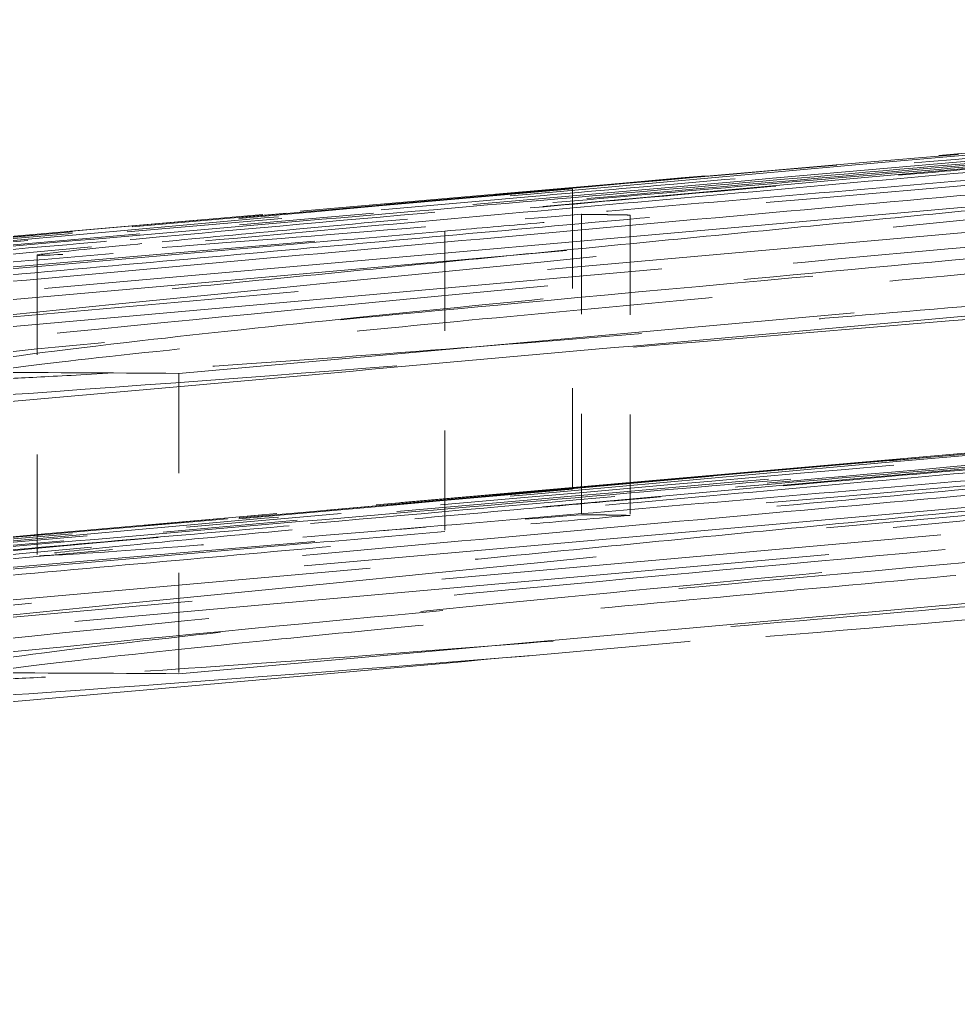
# Model space of a CAD drawing. Header units: millimetres. Extents: x 36 to 2484, y 36 to 1746.
# Drawn here: x 1387.657 to 1388.598, y 1007.23 to 1008.207 of the extents above; entities that cross this region are included whole.
import ezdxf

# ---------------------------------------------------------------- set-up
doc = ezdxf.new("R2010")
doc.units = ezdxf.units.MM
doc.header["$LTSCALE"] = 6
doc.linetypes.add('HIDDEN', pattern=[9.524999999999999, 6.35, -3.175])
doc.layers.add('가는파선_A3', color=7, linetype='HIDDEN', lineweight=13, true_color=0x008000)

msp = doc.modelspace()

# ---------------------------------------------------------------- linework, layer by layer
at = {"layer": '가는파선_A3', "ltscale": 0.03138243034482002}
for p, q in [((1390.659679306246, 1008.200502114116), (1386.155963680166, 1007.80220810814)), ((1386.155963680166, 1007.501062156877), (1390.659679306246, 1007.899356162853))]:
    msp.add_line(p, q, dxfattribs=at)
at = {"layer": '가는파선_A3', "ltscale": 0.02410325780510902}
for p, q in [((1387.290582043257, 1007.894406520935), (1390.752976137295, 1008.200615397325)), ((1390.752976137295, 1007.899469446062), (1387.290582043257, 1007.593260569672))]:
    msp.add_line(p, q, dxfattribs=at)
at = {"layer": '가는파선_A3', "ltscale": 0.02410322800278664}
for p, q in [((1391.237949381756, 1008.158209311335), (1387.816804873304, 1007.852051869843)), ((1387.816804873304, 1007.55090591858), (1391.237949381756, 1007.857063360072))]:
    msp.add_line(p, q, dxfattribs=at)
at = {"layer": '가는파선_A3', "ltscale": 0.01991771720349789}
for p, q in [((1389.434875961659, 1008.05725053111), (1386.578870302823, 1007.804022195888)), ((1386.578870302823, 1007.502876244625), (1389.434875961659, 1007.756104579846))]:
    msp.add_line(p, q, dxfattribs=at)
at = {"layer": '가는파선_A3', "ltscale": 0.01318449433892965}
for p, q in [((1387.436020508133, 1007.889753057741), (1389.331369718088, 1008.057821129404)), ((1389.331369718088, 1007.756675178141), (1387.436020508133, 1007.588607106478))]:
    msp.add_line(p, q, dxfattribs=at)
at = {"layer": '가는파선_A3', "ltscale": 0.001974565209820867}
for p, q in [((1388.211522719922, 1008.037176486897), (1388.211522719922, 1007.736030535634)), ((1388.220422164736, 1008.011523458077), (1388.220422164736, 1007.710377506814)), ((1388.269409582625, 1008.010795836572), (1388.269409582625, 1007.70964988531)), ((1388.0835862541, 1007.994726710017), (1388.083586254101, 1007.693580758754)), ((1387.674670049044, 1007.970593095015), (1387.674670049044, 1007.66944714374)), ((1387.816804873304, 1007.852051869843), (1387.816804873304, 1007.55090591858))]:
    msp.add_line(p, q, dxfattribs=at)
at = {"layer": '가는파선_A3', "ltscale": 0.004085523076355457}
for p, q in [((1387.515371546154, 1007.976817109528), (1388.120327454232, 1008.029766023657)), ((1388.174821869522, 1008.029766023766), (1387.569865961444, 1007.976817109635)), ((1388.120327454232, 1007.728620072394), (1387.515371546154, 1007.675671158265)), ((1387.569865961444, 1007.675671158372), (1388.174821869522, 1007.728620072503))]:
    msp.add_line(p, q, dxfattribs=at)
at = {"layer": '가는파선_A3', "ltscale": 0.003539580153301358}
for p, q in [((1388.072856039044, 1008.026378302965), (1387.546807423325, 1007.980344680247)), ((1387.643535010465, 1007.98035149379), (1388.169583626184, 1008.026385172879)), ((1387.546807423325, 1007.679198728984), (1388.072856039044, 1007.725232351702)), ((1388.169583626184, 1007.725239221616), (1387.643535010465, 1007.679205542527))]:
    msp.add_line(p, q, dxfattribs=at)
at = {"layer": '가는파선_A3', "ltscale": 0.05261852592229843}
msp.add_line((1390.037032233627, 1007.89725199842), (1382.413479113787, 1007.230277524652), dxfattribs=at)
at = {"layer": '가는파선_A3', "ltscale": 0.02384808287024498}
for centre, major_axis, ratio, start_param, end_param in [((2162.224272946682, -8826.890682248686), (-2.106790475409071e-07, 9869.587669682673), 0.9363924621183889, 0.08375442078230488, 0.08410664700950399), ((2202.535366446835, -8826.890474267417), (9.695642368967581e-06, 9869.58746090253), 0.9849438997574704, 0.0837544216890156, 0.08410664792314933), ((2162.224273676193, -8827.191840841915), (1.696402271988973e-06, 9869.58768236651), 0.9363924621163604, 0.08375442095999833, 0.0841066471871976), ((2202.535366003962, -8827.1916088407), (-7.130870827154468e-06, 9869.587449483884), 0.9849438997617599, 0.08375442000911004, 0.08410664624418906)]:
    msp.add_ellipse(centre, major_axis=major_axis, ratio=ratio, start_param=start_param, end_param=end_param, dxfattribs=at)
at = {"layer": '가는파선_A3', "ltscale": 0.01224697660654783}
for centre, major_axis, ratio, start_param, end_param in [((1517.843934090356, -1200.365116807757), (6.196733259855591e-07, 2214.012279690065), 0.8230778501932525, 0.07098377768926323, 0.07179330323900146), ((1517.843934119776, -1200.666260845752), (1.869423016387373e-07, 2214.012277772114), 0.8230778501977812, 0.07098377752937497, 0.07179330307993596)]:
    msp.add_ellipse(centre, major_axis=major_axis, ratio=ratio, start_param=start_param, end_param=end_param, dxfattribs=at)
at = {"layer": '가는파선_A3', "ltscale": 0.01224697940051556}
for centre, major_axis, ratio, start_param, end_param in [((1513.58380016574, -1200.6905117932), (-2.033154977709727e-07, 2214.338911081433), 0.7957027259891098, 0.07098642210590635, 0.07179582839414254), ((1513.583799982356, -1200.991657096392), (1.888990830423154e-07, 2214.33891043146), 0.7957027259844347, 0.07098642224548435, 0.07179582853372057)]:
    msp.add_ellipse(centre, major_axis=major_axis, ratio=ratio, start_param=start_param, end_param=end_param, dxfattribs=at)
at = {"layer": '가는파선_A3', "ltscale": 0.01570641994476318}
for centre, major_axis, ratio, start_param, end_param in [((1521.704087163755, -1455.302496996884), (4.732600977774837e-07, 2469.871849881175), 0.7396719242051956, 0.07263257517673072, 0.07356156092615207), ((1521.70408759677, -1455.603646997877), (5.663682856038577e-09, 2469.871853941923), 0.739671924211463, 0.07263257503841825, 0.07356156078640552)]:
    msp.add_ellipse(centre, major_axis=major_axis, ratio=ratio, start_param=start_param, end_param=end_param, dxfattribs=at)
at = {"layer": '가는파선_A3', "ltscale": 0.0088004469871521}
for centre, major_axis, ratio, start_param, end_param in [((1521.452857962355, -1238.094468409289), (7.160230808267442e-07, 2251.860183227655), 0.830056651719153, 0.0713441405348029, 0.07191788744773776), ((1521.452858877182, -1238.395616306554), (-1.85258584473047e-06, 2251.860185178491), 0.8300566517446032, 0.07134413958718078, 0.07191788649972874)]:
    msp.add_ellipse(centre, major_axis=major_axis, ratio=ratio, start_param=start_param, end_param=end_param, dxfattribs=at)
at = {"layer": '가는파선_A3', "ltscale": 0.008813506923615932}
for centre, major_axis, ratio, start_param, end_param in [((1515.989467897956, -1224.888401283627), (1.089810481857967e-06, 2238.603700488963), 0.8019097144114647, 0.07123946002227477, 0.07181745140145868), ((1515.989468341375, -1225.189543553282), (-7.587737105296811e-07, 2238.60369679732), 0.801909714432587, 0.07123945935569868, 0.07181745073584272)]:
    msp.add_ellipse(centre, major_axis=major_axis, ratio=ratio, start_param=start_param, end_param=end_param, dxfattribs=at)
at = {"layer": '가는파선_A3', "ltscale": 0.002151572145521641}
for centre, major_axis, ratio, start_param, end_param in [((1328.048433878297, 1003.356769656688), (60.25063862664577, 4.661544958684975), 0.0002279734832203774, 6.177745811303783, 6.232066391035527), ((1343.857578144336, 1004.278497143532), (-44.44142993903588, -3.438665648637258), 0.0002650709200402286, 3.018814867336847, 3.082094001741974)]:
    msp.add_ellipse(centre, major_axis=major_axis, ratio=ratio, start_param=start_param, end_param=end_param, dxfattribs=at)
at = {"layer": '가는파선_A3', "ltscale": 0.006743584293872118}
for centre, major_axis, ratio, start_param, end_param in [((1387.566486658699, 258.1462512843362), (-1.758631867736227e-07, 749.7067385600941), 0.2110749227986998, 6.281603458685754, 6.282928538837179), ((1387.566486564267, 257.8451050295087), (-7.737494773151986e-08, 749.7067388636589), 0.2110749227988151, 6.281603458712549, 6.28292853886347)]:
    msp.add_ellipse(centre, major_axis=major_axis, ratio=ratio, start_param=start_param, end_param=end_param, dxfattribs=at)
at = {"layer": '가는파선_A3', "ltscale": 0.03220334649085999}
for points, weights in [([(1385.634064960694, 1007.804883422918), (1388.032201960488, 1008.012875823085), (1390.264110414998, 1008.205910852279)], [1.00046388791558, 1.03172203803411, 1.06253210013928]), ([(1390.544320183528, 1008.205910851834), (1388.405778722, 1008.01287582251), (1386.107962521556, 1007.804883422217)], [1.06203943308436, 1.03124365666264, 1]), ([(1390.264110414998, 1007.904764901016), (1388.032201959452, 1007.711729871732), (1385.634064960694, 1007.503737471655)], [1.06253210013929, 1.03172203804617, 1.00046388794004]), ([(1386.107962521556, 1007.503737470954), (1388.405778722, 1007.711729871247), (1390.544320183528, 1007.904764900571)], [1, 1.03124365666263, 1.06203943308435])]:
    msp.add_rational_spline(points, weights, degree=2, dxfattribs=at)
at = {"layer": '가는파선_A3', "ltscale": 0.02605167031288147}
for points, weights in [([(1390.315112843072, 1008.206886464139), (1388.589626260723, 1008.052145299417), (1386.761780173483, 1007.887524827752)], [1.04671276462131, 1.02354596521577, 1]), ([(1386.761780173483, 1007.586378876489), (1388.589626260723, 1007.750999348154), (1390.315112843072, 1007.905740512876)], [1, 1.02354596521577, 1.04671276462131])]:
    msp.add_rational_spline(points, weights, degree=2, dxfattribs=at)
at = {"layer": '가는파선_A3', "ltscale": 0.02605743333697319}
for points, weights in [([(1386.761780173483, 1007.887524827752), (1388.681295457484, 1008.052147491949), (1390.493317755453, 1008.206886463855)], [1.00074132970215, 1.0242903942817, 1.04745894760455]), ([(1390.493317755453, 1007.905740512593), (1388.681295457484, 1007.751001540686), (1386.761780173483, 1007.586378876489)], [1.04745894760455, 1.0242903942817, 1.00074132970215])]:
    msp.add_rational_spline(points, weights, degree=2, dxfattribs=at)
at = {"layer": '가는파선_A3', "ltscale": 0.03101843222975731}
for points, weights in [([(1387.462074742923, 1007.80705136119), (1389.738845414572, 1008.010756922955), (1391.860689110946, 1008.200590063293)], [1.02382750405764, 1.060168597625736, 1.096436620196707]), ([(1391.860689110946, 1007.89944411203), (1389.738845414578, 1007.709610971692), (1387.462074742936, 1007.505905409928)], [1.595159964989711, 1.542395129750977, 1.489523986562409])]:
    msp.add_rational_spline(points, weights, degree=2, dxfattribs=at)
at = {"layer": '가는파선_A3', "ltscale": 0.0102527067065239}
msp.add_open_spline([(1389.938543854621, 1008.174729723104), (1389.852360399954, 1008.167703139182), (1389.758500208082, 1008.159919354279), (1389.552568445577, 1008.142618972508), (1389.442626163171, 1008.133275248855), (1389.214761217149, 1008.113749431261), (1389.097791263205, 1008.103649447479), (1388.830527677801, 1008.080444143144), (1388.679632139653, 1008.067252486676), (1388.531280614949, 1008.054224720282)], degree=3, knots=[-0.150180037668776, -0.150180037668776, -0.150180037668776, -0.150180037668776, -0.115757378219855, -0.115757378219855, -0.0803022250167158, -0.0803022250167158, -0.0448540756692579, -0.0448540756692579, 0, 0, 0, 0], dxfattribs=at)
at = {"layer": '가는파선_A3', "ltscale": 0.0123176071792841}
msp.add_open_spline([(1389.747515066579, 1008.172353444817), (1389.655057855716, 1008.164395015698), (1389.551688604372, 1008.155444246923), (1389.438978371698, 1008.145653887326), (1389.318445117539, 1008.135183995875), (1389.189802855301, 1008.123977597372), (1389.057022903368, 1008.112395361276), (1388.743179204204, 1008.085019151478), (1388.399590322798, 1008.054970199303), (1388.072856039044, 1008.026378302965)], degree=3, knots=[-0.179040380040088, -0.179040380040088, -0.179040380040088, -0.179040380040088, -0.140094021597082, -0.140094021597082, -0.140094021597082, -0.0984444640600564, -0.0984444640600564, -0.0984444640600564, 0, 0, 0, 0], dxfattribs=at)
at = {"layer": '가는파선_A3', "ltscale": 0.01230735052376986}
msp.add_open_spline([(1388.169583626184, 1008.026385172879), (1388.353479668111, 1008.042477585954), (1388.540292849045, 1008.058878765806), (1388.722256299874, 1008.074933944767), (1388.757475716772, 1008.078041459154), (1388.792513557061, 1008.081136011504), (1388.827313906954, 1008.084212854141), (1388.997481751254, 1008.09925809594), (1389.16547293649, 1008.114190697237), (1389.322586496754, 1008.128266750587), (1389.334648745687, 1008.129347426623), (1389.346646909189, 1008.130423053943), (1389.358577075912, 1008.13149329591), (1389.528778779675, 1008.146761901157), (1389.681298192667, 1008.160591083909), (1389.809135674638, 1008.172353444942)], degree=3, knots=[-0.180173085261555, -0.180173085261555, -0.180173085261555, -0.180173085261555, -0.124722956962919, -0.124722956962919, -0.124722956962919, -0.113990465483595, -0.113990465483595, -0.113990465483595, -0.0615103914448058, -0.0615103914448058, -0.0615103914448058, -0.0574812820794127, -0.0574812820794127, -0.0574812820794127, 0, 0, 0, 0], dxfattribs=at)
at = {"layer": '가는파선_A3', "ltscale": 0.009385176002979279}
msp.add_open_spline([(1388.120327454232, 1008.029766023657), (1388.309612375745, 1008.046333218656), (1388.508235020036, 1008.063700922888), (1388.696208308005, 1008.080102359747), (1388.843821334535, 1008.092982199007), (1388.99735508797, 1008.106356071062), (1389.135800390455, 1008.118360311338), (1389.148867079635, 1008.119493290744), (1389.161799696681, 1008.120614069625), (1389.174580954433, 1008.121721081124), (1389.264927757322, 1008.129546206913), (1389.349463571766, 1008.136837402464), (1389.420569430566, 1008.142910476926)], degree=3, knots=[-0.136350369819892, -0.136350369819892, -0.136350369819892, -0.136350369819892, -0.079139911779752, -0.079139911779752, -0.079139911779752, -0.0342132684694292, -0.0342132684694292, -0.0342132684694292, -0.0299730199848158, -0.0299730199848158, -0.0299730199848158, 0, 0, 0, 0], dxfattribs=at)
at = {"layer": '가는파선_A3', "ltscale": 0.009456433355808258}
msp.add_open_spline([(1389.451274937643, 1008.14293052358), (1389.389359704551, 1008.137278398703), (1389.317166810544, 1008.130757526337), (1389.149419646809, 1008.115713275796), (1389.052890968213, 1008.107114302584), (1388.87948029157, 1008.091733469744), (1388.801624820412, 1008.084848431838), (1388.587848212263, 1008.065990467435), (1388.448989723176, 1008.053789999875), (1388.26658652948, 1008.037800645092), (1388.220376126099, 1008.033753167832), (1388.174821869522, 1008.029766023766)], degree=3, knots=[-0.136588685099345, -0.136588685099345, -0.136588685099345, -0.136588685099345, -0.108690028876329, -0.108690028876329, -0.0774395696732248, -0.0774395696732248, -0.0537642413325246, -0.0537642413325246, -0.0137254375786326, -0.0137254375786326, 0, 0, 0, 0], dxfattribs=at)
at = {"layer": '가는파선_A3', "ltscale": 0.02357783913612366}
for points, weights in [([(1389.086680364212, 1008.100611809609), (1387.432581441012, 1007.957635716571), (1385.689924762871, 1007.806697282832)], [1.04503011760303, 1.02281504348964, 1.00036516808525]), ([(1389.311030330564, 1007.799465857996), (1387.724048727123, 1007.656489764908), (1386.052102719379, 1007.505551331033)], [1.04464864541542, 1.02244168049636, 1])]:
    msp.add_rational_spline(points, weights, degree=2, dxfattribs=at)
at = {"layer": '가는파선_A3', "ltscale": 0.02357784099876881}
for points, weights in [([(1386.052102719379, 1007.806697282296), (1387.724048727123, 1007.957635716171), (1389.311030330564, 1008.10061180926)], [1, 1.02244168049636, 1.04464864541543]), ([(1385.689924762871, 1007.505551331569), (1387.43258144152, 1007.656489765352), (1389.086680364212, 1007.799465858346)], [1.00036516807306, 1.02281504348361, 1.04503011760302])]:
    msp.add_rational_spline(points, weights, degree=2, dxfattribs=at)
at = {"layer": '가는파선_A3', "ltscale": 0.006485200487077236}
msp.add_open_spline([(1387.799995847404, 1007.984054398489), (1387.837798358196, 1007.987691363222), (1387.883848887674, 1007.991989087354), (1387.934402581536, 1007.99663432572), (1387.993018474706, 1008.002020377163), (1388.058084633681, 1008.007909938182), (1388.124017924075, 1008.013831866579), (1388.175622039051, 1008.01846679185), (1388.229894152159, 1008.023313355202), (1388.285510802662, 1008.028259706845), (1388.379469755108, 1008.036616089593), (1388.477262401531, 1008.045257016057), (1388.572343661811, 1008.053627893861), (1388.604925968001, 1008.056496413934), (1388.637189674157, 1008.059333193922), (1388.66887435914, 1008.062116138357)], degree=3, knots=[-0.0934608579997986, -0.0934608579997986, -0.0934608579997986, -0.0934608579997986, -0.075226202091279, -0.075226202091279, -0.075226202091279, -0.0540835206955875, -0.0540835206955875, -0.0540835206955875, -0.037535744069755, -0.037535744069755, -0.037535744069755, -0.00957987576365238, -0.00957987576365238, -0.00957987576365238, 0, 0, 0, 0], dxfattribs=at)
at = {"layer": '가는파선_A3', "ltscale": 0.02347143180668354}
for points, weights in [([(1386.475364059252, 1007.804567820789), (1387.76753817951, 1007.93322294202), (1389.00400442983, 1008.054005276669)], [1.012717605597937, 1.027579031148925, 1.041933544445654]), ([(1389.004004429829, 1007.752859325406), (1387.767538179509, 1007.632076990756), (1386.475364059251, 1007.503421869526)], [1.365014207428904, 1.34620867544924, 1.326739048880558])]:
    msp.add_rational_spline(points, weights, degree=2, dxfattribs=at)
at = {"layer": '가는파선_A3', "ltscale": 0.008043581619858742}
for points, knots in [([(1388.531280614949, 1008.054224720282), (1388.400545750867, 1008.042743993864), (1388.269237815841, 1008.031155311253), (1388.1428809387, 1008.01991438322), (1388.030993483359, 1008.00996068017), (1387.922362156013, 1008.000224138789), (1387.82106549037, 1007.991035786268), (1387.693513295758, 1007.979465864182), (1387.582544232176, 1007.969214883111), (1387.490952327589, 1007.960487995248)], [-0.118644471068748, -0.118644471068748, -0.118644471068748, -0.118644471068748, -0.079102756246226, -0.079102756246226, -0.079102756246226, -0.0440890557541774, -0.0440890557541774, -0.0440890557541774, 0, 0, 0, 0]), ([(1387.490952327589, 1007.659342043985), (1387.582039932337, 1007.668020882098), (1387.69230584497, 1007.678208388007), (1387.819022383578, 1007.689704494211), (1387.921116767588, 1007.698966804358), (1388.030706870101, 1007.708789549011), (1388.143607645649, 1007.718833080047), (1388.269739526855, 1007.730053635952), (1388.400794301619, 1007.74161986955), (1388.531280614949, 1007.753078769019)], [0, 0, 0, 0, 0.0438463039101609, 0.0438463039101609, 0.0438463039101609, 0.0791728795731165, 0.0791728795731165, 0.0791728795731165, 0.118639459171932, 0.118639459171932, 0.118639459171932, 0.118639459171932])]:
    msp.add_open_spline(points, degree=3, knots=knots, dxfattribs=at)
at = {"layer": '가는파선_A3', "ltscale": 0.01297273859381676}
msp.add_open_spline([(1388.925099133229, 1008.00720113073), (1388.724255265825, 1007.989232112811), (1388.52373715484, 1007.971059420459), (1388.321671793589, 1007.952362436029), (1388.310297610627, 1007.951308626896), (1388.123253315344, 1007.933956058863), (1387.954688736374, 1007.917980994186), (1387.623191080099, 1007.885433210197), (1387.47218591225, 1007.869818949756), (1387.355144195464, 1007.856559710008)], degree=3, knots=[-0.190268064629034, -0.190268064629034, -0.190268064629034, -0.190268064629034, -0.128361918647725, -0.128361918647725, -0.124657249440529, -0.124657249440529, -0.0672393908551194, -0.0672393908551194, 0, 0, 0, 0], dxfattribs=at)
at = {"layer": '가는파선_A3', "ltscale": 0.01060087326914072}
msp.add_open_spline([(1387.780465552728, 1007.884900872079), (1387.840753832072, 1007.891798478034), (1387.912518318443, 1007.899504852547), (1387.995040987697, 1007.907976180599), (1388.081445637958, 1007.916846011691), (1388.177571231318, 1007.926341760733), (1388.280598334571, 1007.936257271497), (1388.379058063829, 1007.945733210103), (1388.483709798366, 1007.955581581693), (1388.591867450818, 1007.965599246441), (1388.733963139982, 1007.978760284461), (1388.882102447405, 1007.9922129726), (1389.030142846512, 1008.005487051872), (1389.041649600035, 1008.006518807794), (1389.05315578411, 1008.007549484617), (1389.064658535724, 1008.008578862161)], degree=3, knots=[-0.154837255186615, -0.154837255186615, -0.154837255186615, -0.154837255186615, -0.120154978370498, -0.120154978370498, -0.120154978370498, -0.0838411990703369, -0.0838411990703369, -0.0838411990703369, -0.0491372739345279, -0.0491372739345279, -0.0491372739345279, -0.0035438457574679, -0.0035438457574679, -0.0035438457574679, 0, 0, 0, 0], dxfattribs=at)
at = {"layer": '가는파선_A3', "ltscale": 0.001189762610010803}
for points, knots in [([(1388.083586253248, 1007.994726710018), (1388.111899155745, 1007.997213228189), (1388.140980073649, 1007.999742900672), (1388.169358505762, 1008.002196975772), (1388.202656586636, 1008.005076486198), (1388.236473923148, 1008.007980441474), (1388.269409582625, 1008.010795836572)], [-0.0185915629283864, -0.0185915629283864, -0.0185915629283864, -0.0185915629283864, -0.0100372627436568, -0.0100372627436568, -0.0100372627436568, 0, 0, 0, 0]), ([(1388.269409582625, 1007.70964988531), (1388.23656775312, 1007.706842510953), (1388.20285177722, 1007.703947295248), (1388.169649305299, 1007.701076171394), (1388.141176457107, 1007.698614033218), (1388.111994005586, 1007.696075606904), (1388.083586253248, 1007.693580758755)], [0, 0, 0, 0, 0.0100086677166348, 0.0100086677166348, 0.0100086677166348, 0.018591621334554, 0.018591621334554, 0.018591621334554, 0.018591621334554])]:
    msp.add_open_spline(points, degree=3, knots=knots, dxfattribs=at)
at = {"layer": '가는파선_A3', "ltscale": 0.003684367518872023}
for points, weights in [([(1388.269409582625, 1008.010795836572), (1388.244914276497, 1008.011263150559), (1388.220422164736, 1008.011523458077)], [1.00038183254327, 1.00042373120037, 1.00044707149622]), ([(1388.220422164736, 1007.710377506814), (1388.244914276497, 1007.710117199296), (1388.269409582625, 1007.70964988531)], [1.00044707149916, 1.00042373120316, 1.00038183254578])]:
    msp.add_rational_spline(points, weights, degree=2, dxfattribs=at)
at = {"layer": '가는파선_A3', "ltscale": 0.01394455786794424}
msp.add_rational_spline([(1386.053023170973, 1007.817687701281), (1387.084115603267, 1007.907595888092), (1388.083586254095, 1007.994726710091)], [1.019943216311379, 1.034807271928691, 1.049631453863028], degree=2, dxfattribs=at)
at = {"layer": '가는파선_A3', "ltscale": 0.004325695335865021}
for points, knots in [([(1387.964576672109, 1007.99098069296), (1387.882548964852, 1007.984440419927), (1387.81381200402, 1007.979142811965), (1387.763745748731, 1007.975562078011), (1387.714401348068, 1007.972032971032), (1387.686628566782, 1007.970416666814), (1387.677050693661, 1007.97040030619)], [-0.0649148006782911, -0.0649148006782911, -0.0649148006782911, -0.0649148006782911, -0.0322217161022049, -0.0322217161022049, -0.0322217161022049, 0, 0, 0, 0]), ([(1387.677050693661, 1007.669254354927), (1387.686623585691, 1007.669270707083), (1387.714372671847, 1007.670885339364), (1387.763671688819, 1007.674410830268), (1387.813743464603, 1007.677991583006), (1387.882507103189, 1007.683291130929), (1387.964576672109, 1007.689834741697)], [0, 0, 0, 0, 0.0322049588010177, 0.0322049588010177, 0.0322049588010177, 0.0649147281897645, 0.0649147281897645, 0.0649147281897645, 0.0649147281897645])]:
    msp.add_open_spline(points, degree=3, knots=knots, dxfattribs=at)
at = {"layer": '가는파선_A3', "ltscale": 0.01248158980160952}
msp.add_open_spline([(1387.269210641011, 1007.833949310895), (1387.336318821054, 1007.841691325979), (1387.41794785695, 1007.850455949242), (1387.511739579403, 1007.860074217561), (1387.612870087884, 1007.870445072691), (1387.72616214561, 1007.881605491892), (1387.846357918544, 1007.893154063691), (1387.944946887003, 1007.902626624606), (1388.049223360115, 1007.912460171824), (1388.156837434133, 1007.922472003752), (1388.316192343362, 1007.937297523394), (1388.482859438148, 1007.952513624469), (1388.649099188449, 1007.967512696713), (1388.696782394015, 1007.971814939972), (1388.744430535544, 1007.976099303159), (1388.791862387771, 1007.980351493785)], degree=3, knots=[-0.181149356909747, -0.181149356909747, -0.181149356909747, -0.181149356909747, -0.142175374837409, -0.142175374837409, -0.142175374837409, -0.100151851637425, -0.100151851637425, -0.100151851637425, -0.0656826211302176, -0.0656826211302176, -0.0656826211302176, -0.0146405883032912, -0.0146405883032912, -0.0146405883032912, 0, 0, 0, 0], dxfattribs=at)
at = {"layer": '가는파선_A3', "ltscale": 0.002843272173777223}
for points, knots in [([(1387.677050693661, 1007.97040030619), (1387.670688666581, 1007.970389438774), (1387.676886123321, 1007.971454089631), (1387.697960164929, 1007.973793307094), (1387.719392661167, 1007.976172313001), (1387.754699860719, 1007.979701993377), (1387.799995847404, 1007.984054398489)], [-0.0431676978784323, -0.0431676978784323, -0.0431676978784323, -0.0431676978784323, -0.0217658640124458, -0.0217658640124458, -0.0217658640124458, 0, 0, 0, 0]), ([(1387.799995847404, 1007.682908447226), (1387.754963497437, 1007.678581374465), (1387.719794063449, 1007.675066521098), (1387.698323458653, 1007.672687644391), (1387.676961942257, 1007.670320854342), (1387.670650795766, 1007.669243422822), (1387.677050693661, 1007.669254354927)], [0, 0, 0, 0, 0.021639179920531, 0.021639179920531, 0.021639179920531, 0.0431684149387714, 0.0431684149387714, 0.0431684149387714, 0.0431684149387714])]:
    msp.add_open_spline(points, degree=3, knots=knots, dxfattribs=at)
at = {"layer": '가는파선_A3', "ltscale": 0.01249185297638178}
msp.add_open_spline([(1389.457992288979, 1007.980344680242), (1389.280388889903, 1007.964422835404), (1389.09718330926, 1007.948222321608), (1388.869681850417, 1007.928518227887), (1388.824880021354, 1007.92465796677), (1388.610668722623, 1007.906306546654), (1388.439026031554, 1007.891920081584), (1388.249805116842, 1007.876588806667), (1388.227637676286, 1007.874801249013), (1388.022506731339, 1007.858343092908), (1387.849897786842, 1007.845113703726), (1387.693570751424, 1007.833949310777)], degree=3, knots=[-0.182730865897933, -0.182730865897933, -0.182730865897933, -0.182730865897933, -0.127862147171991, -0.127862147171991, -0.114395074709957, -0.114395074709957, -0.0632953835576237, -0.0632953835576237, -0.0564858828061698, -0.0564858828061698, 0, 0, 0, 0], dxfattribs=at)
at = {"layer": '가는파선_A3', "ltscale": 0.009384875185787678}
for points, knots in [([(1388.885575018757, 1007.97681710963), (1388.762836600468, 1007.965811703908), (1388.637255158416, 1007.954463762041), (1388.515247929629, 1007.943297456072), (1388.453563768941, 1007.937652018351), (1388.392794263048, 1007.932053075709), (1388.333760739539, 1007.926567564842), (1388.257715102462, 1007.919501254995), (1388.181006554282, 1007.91229406039), (1388.107466154806, 1007.905258756811), (1388.047532138969, 1007.899525119258), (1387.989707289016, 1007.893906037857), (1387.936053206485, 1007.888569157727), (1387.924791084213, 1007.887448933623), (1387.913712554143, 1007.886341126901), (1387.902836358708, 1007.885247257496), (1387.825853611014, 1007.877504745611), (1387.757515860535, 1007.870311068288), (1387.706183947836, 1007.864336594132)], [-0.136345280908498, -0.136345280908498, -0.136345280908498, -0.136345280908498, -0.098340870169817, -0.098340870169817, -0.098340870169817, -0.0791266793207771, -0.0791266793207771, -0.0791266793207771, -0.0543753973852707, -0.0543753973852707, -0.0543753973852707, -0.034203577078568, -0.034203577078568, -0.034203577078568, -0.0299694629903092, -0.0299694629903092, -0.0299694629903092, 0, 0, 0, 0]), ([(1387.706183947836, 1007.563190642869), (1387.757204031832, 1007.569128823569), (1387.825024197913, 1007.576271464453), (1387.901437615577, 1007.583960592714), (1387.94983235824, 1007.588830331495), (1388.002235652403, 1007.593975528851), (1388.056946676504, 1007.5992580235), (1388.13897347071, 1007.607177928284), (1388.226178819453, 1007.615405818115), (1388.312767924261, 1007.623468871698), (1388.395816066785, 1007.631202195939), (1388.482505404403, 1007.639175487263), (1388.570469406886, 1007.647195820258), (1388.675045563007, 1007.656730806976), (1388.781416305188, 1007.666331711776), (1388.885575018757, 1007.675671158367)], [0, 0, 0, 0, 0.0297874058982456, 0.0297874058982456, 0.0297874058982456, 0.0486525985186574, 0.0486525985186574, 0.0486525985186574, 0.0769366838227942, 0.0769366838227942, 0.0769366838227942, 0.104064123847533, 0.104064123847533, 0.104064123847533, 0.13631462772519, 0.13631462772519, 0.13631462772519, 0.13631462772519])]:
    msp.add_open_spline(points, degree=3, knots=knots, dxfattribs=at)
at = {"layer": '가는파선_A3', "ltscale": 0.009384876117110252}
msp.add_open_spline([(1387.924137609986, 1007.864336594071), (1387.997159509536, 1007.869593470754), (1388.078077628079, 1007.875795308143), (1388.162346065944, 1007.882489851759), (1388.24882115698, 1007.889359698683), (1388.339390740432, 1007.896793392592), (1388.429344928049, 1007.904322637886), (1388.441089257634, 1007.905305648689), (1388.452823068357, 1007.906290281175), (1388.464535897605, 1007.907275491802), (1388.536588996384, 1007.913336152052), (1388.610561756362, 1007.919647053957), (1388.685252742543, 1007.926088416424), (1388.791204887861, 1007.935225746202), (1388.898601120433, 1007.944625500051), (1389.003927595227, 1007.95393574154), (1389.091687677354, 1007.961693217135), (1389.178006082196, 1007.969388016314), (1389.260859470142, 1007.976817109523)], degree=3, knots=[-0.1346143466009, -0.1346143466009, -0.1346143466009, -0.1346143466009, -0.108361612996593, -0.108361612996593, -0.108361612996593, -0.0814214253549786, -0.0814214253549786, -0.0814214253549786, -0.0779041411559465, -0.0779041411559465, -0.0779041411559465, -0.05626707802978, -0.05626707802978, -0.05626707802978, -0.0255740403042695, -0.0255740403042695, -0.0255740403042695, 0, 0, 0, 0], dxfattribs=at)
at = {"layer": '가는파선_A3', "ltscale": 0.006678593810647726}
msp.add_open_spline([(1387.607118606868, 1007.852965130365), (1387.572789181442, 1007.85300688432), (1387.568636008185, 1007.855585991148), (1387.598033778199, 1007.860996693311), (1387.62851232672, 1007.866606314323), (1387.692978596751, 1007.874878109636), (1387.780465552728, 1007.884900872079)], degree=3, knots=[-0.0993663748898687, -0.0993663748898687, -0.0993663748898687, -0.0993663748898687, -0.0505799780705263, -0.0505799780705263, -0.0505799780705263, 0, 0, 0, 0], dxfattribs=at)
at = {"layer": '가는파선_A3', "ltscale": 0.01231763884425163}
msp.add_open_spline([(1388.072856039044, 1007.725232351702), (1388.356843905918, 1007.750083590322), (1388.651956099656, 1007.775893150899), (1388.92887904682, 1007.800067145579), (1389.085989892314, 1007.813782140244), (1389.239498609364, 1007.82716702808), (1389.38291551071, 1007.839635891409), (1389.517203518524, 1007.851311076135), (1389.63965741741, 1007.86192344261), (1389.747515066579, 1007.871207493554)], degree=3, knots=[0, 0, 0, 0, 0.0855650439638719, 0.0855650439638719, 0.0855650439638719, 0.13410994260671, 0.13410994260671, 0.13410994260671, 0.179564820428894, 0.179564820428894, 0.179564820428894, 0.179564820428894], dxfattribs=at)
at = {"layer": '가는파선_A3', "ltscale": 0.01230734400451183}
msp.add_open_spline([(1389.809135674638, 1007.871207493679), (1389.682549214731, 1007.859560239522), (1389.531738385673, 1007.84588423218), (1389.363463384996, 1007.830785729721), (1389.230999661618, 1007.818900400082), (1389.090052581654, 1007.806343078506), (1388.946030324118, 1007.793576490819), (1388.905395373938, 1007.789974480522), (1388.864515844305, 1007.786355811601), (1388.823513167962, 1007.782730876891), (1388.610094633919, 1007.763863126766), (1388.387801939384, 1007.744335115142), (1388.169583626184, 1007.725239221616)], degree=3, knots=[0, 0, 0, 0, 0.0569187682451169, 0.0569187682451169, 0.0569187682451169, 0.101724425303374, 0.101724425303374, 0.101724425303374, 0.11436605218435, 0.11436605218435, 0.11436605218435, 0.18016559790795, 0.18016559790795, 0.18016559790795, 0.18016559790795], dxfattribs=at)
at = {"layer": '가는파선_A3', "ltscale": 0.01025270950049162}
msp.add_open_spline([(1388.531280614949, 1007.753078769019), (1388.696883135697, 1007.767621463871), (1388.86562259123, 1007.782365069136), (1389.105051859247, 1007.803119401817), (1389.177869866318, 1007.809408699672), (1389.378244369145, 1007.826638888321), (1389.502771531363, 1007.837258170459), (1389.736144595499, 1007.856917605075), (1389.84206778537, 1007.865718025455), (1389.938543854621, 1007.873583771841)], degree=3, knots=[0, 0, 0, 0, 0.0500699134132777, 0.0500699134132777, 0.0721765354754565, 0.0721765354754565, 0.111756598259199, 0.111756598259199, 0.150296859402205, 0.150296859402205, 0.150296859402205, 0.150296859402205], dxfattribs=at)
at = {"layer": '가는파선_A3', "ltscale": 0.003716058330610394}
for points, knots in [([(1387.706183947836, 1007.864336594132), (1387.656377236007, 1007.85854163267), (1387.61953313521, 1007.853726967736), (1387.602823232378, 1007.850501313684), (1387.587370289363, 1007.84751830123), (1387.590112706492, 1007.846082832156), (1387.609763804946, 1007.846082832151)], [-0.0559268719655384, -0.0559268719655384, -0.0559268719655384, -0.0559268719655384, -0.0268705937785721, -0.0268705937785721, -0.0268705937785721, 0, 0, 0, 0]), ([(1387.609763804946, 1007.544936880888), (1387.590112247484, 1007.544936880893), (1387.587370179706, 1007.546372417031), (1387.602824273289, 1007.549355563354), (1387.619534673096, 1007.552581217934), (1387.656378299373, 1007.557395805129), (1387.706183947836, 1007.563190642869)], [0, 0, 0, 0, 0.026871221418335, 0.026871221418335, 0.026871221418335, 0.0559268791158568, 0.0559268791158568, 0.0559268791158568, 0.0559268791158568])]:
    msp.add_open_spline(points, degree=3, knots=knots, dxfattribs=at)
at = {"layer": '가는파선_A3', "ltscale": 0.003716044593602419}
msp.add_open_spline([(1387.609763804946, 1007.846082832151), (1387.619705089378, 1007.846082832148), (1387.633705309947, 1007.846450198433), (1387.652145745424, 1007.847221914579), (1387.670373949557, 1007.847984749029), (1387.692582813309, 1007.849127711374), (1387.718668693543, 1007.850641610942), (1387.774242150543, 1007.853866828255), (1387.844849743939, 1007.858627326592), (1387.924137609986, 1007.864336594071)], degree=3, knots=[-0.0556479264210535, -0.0556479264210535, -0.0556479264210535, -0.0556479264210535, -0.0420566177030774, -0.0420566177030774, -0.0420566177030774, -0.028621731631147, -0.028621731631147, -0.028621731631147, 0, 0, 0, 0], dxfattribs=at)
at = {"layer": '가는파선_A3', "ltscale": 0.009385163895785809}
msp.add_open_spline([(1389.420569430566, 1007.841764525662), (1389.349900103865, 1007.835728734936), (1389.265964822156, 1007.828489692573), (1389.176240424426, 1007.820718856504), (1389.034239777843, 1007.808420487563), (1388.873585344966, 1007.794430541658), (1388.71884891349, 1007.780931708396), (1388.523937624049, 1007.763928117374), (1388.31681429205, 1007.745817616344), (1388.120327454232, 1007.728620072394)], degree=3, knots=[0, 0, 0, 0, 0.029789010037554, 0.029789010037554, 0.029789010037554, 0.0769340318317247, 0.0769340318317247, 0.0769340318317247, 0.136319510099399, 0.136319510099399, 0.136319510099399, 0.136319510099399], dxfattribs=at)
at = {"layer": '가는파선_A3', "ltscale": 0.009456426836550236}
msp.add_open_spline([(1388.174821869522, 1007.728620072503), (1388.407034361426, 1007.748944510413), (1388.653770714732, 1007.770615552969), (1388.877537070223, 1007.790422254706), (1388.979239882538, 1007.799424489493), (1389.079828731859, 1007.808362725077), (1389.173423677755, 1007.816729704582), (1389.18449565099, 1007.817719490646), (1389.19546979857, 1007.818701282491), (1389.206336461225, 1007.819674240373), (1389.297763796742, 1007.82786028144), (1389.381083603727, 1007.835376937802), (1389.451274937643, 1007.841784572317)], degree=3, knots=[0, 0, 0, 0, 0.0699653183284337, 0.0699653183284337, 0.0699653183284337, 0.101764869350675, 0.101764869350675, 0.101764869350675, 0.105526651297759, 0.105526651297759, 0.105526651297759, 0.13717663539544, 0.13717663539544, 0.13717663539544, 0.13717663539544], dxfattribs=at)
at = {"layer": '가는파선_A3', "ltscale": 0.007220360450446606}
for points, knots in [([(1387.693570751423, 1007.833949310777), (1387.620901213271, 1007.828753998982), (1387.55326392799, 1007.824109028813), (1387.491387814413, 1007.820083914383), (1387.43043438332, 1007.81611882154), (1387.376244053024, 1007.812831442067), (1387.32872270832, 1007.810208640357), (1387.227944097014, 1007.804646459495), (1387.16198899277, 1007.802338501536), (1387.121945991778, 1007.802338501547)], [-0.106782744627291, -0.106782744627291, -0.106782744627291, -0.106782744627291, -0.0805730312140075, -0.0805730312140075, -0.0805730312140075, -0.0547541510659399, -0.0547541510659399, -0.0547541510659399, 0, 0, 0, 0]), ([(1387.121945991778, 1007.501192550284), (1387.161945301407, 1007.501192550547), (1387.227801650747, 1007.503495476372), (1387.32840209483, 1007.509044998271), (1387.376093115577, 1007.511675825266), (1387.430509236812, 1007.514976807539), (1387.49174587304, 1007.518961257991), (1387.553525875383, 1007.522981063346), (1387.621042654241, 1007.527618159658), (1387.693570751424, 1007.532803359514)], [0, 0, 0, 0, 0.0546944082031977, 0.0546944082031977, 0.0546944082031977, 0.0806230428140252, 0.0806230428140252, 0.0806230428140252, 0.106781747890732, 0.106781747890732, 0.106781747890732, 0.106781747890732])]:
    msp.add_open_spline(points, degree=3, knots=knots, dxfattribs=at)
at = {"layer": '가는파선_A3', "ltscale": 0.006485206540673971}
msp.add_open_spline([(1388.66887435914, 1007.760970187094), (1388.595175135857, 1007.754497001597), (1388.51868173809, 1007.747762316794), (1388.44252163695, 1007.741031347092), (1388.379001622206, 1007.735417498261), (1388.315718222447, 1007.7298066398), (1388.254482973566, 1007.724352136731), (1388.22114286084, 1007.721382380741), (1388.188409459211, 1007.718458932477), (1388.156568748288, 1007.715605957942), (1388.092519242081, 1007.709867027972), (1388.028803945811, 1007.704119696778), (1387.970206218968, 1007.69876794395), (1387.962463797819, 1007.698060825662), (1387.954810659062, 1007.697360605668), (1387.947257725628, 1007.696668203879), (1387.891682740922, 1007.691573465629), (1387.840993050437, 1007.686852772047), (1387.799995847404, 1007.682908447226)], degree=3, knots=[0, 0, 0, 0, 0.0222829863484445, 0.0222829863484445, 0.0222829863484445, 0.0408677256042468, 0.0408677256042468, 0.0408677256042468, 0.050986363367474, 0.050986363367474, 0.050986363367474, 0.0713406121713529, 0.0713406121713529, 0.0713406121713529, 0.0740299855465905, 0.0740299855465905, 0.0740299855465905, 0.0938185730536531, 0.0938185730536531, 0.0938185730536531, 0.0938185730536531], dxfattribs=at)
at = {"layer": '가는파선_A3', "ltscale": 0.01297274231910706}
msp.add_open_spline([(1387.355144195464, 1007.555413758746), (1387.470965602074, 1007.568534753894), (1387.620075774073, 1007.583965229868), (1387.796564182575, 1007.601309488591), (1387.951486206424, 1007.616534327924), (1388.122944848755, 1007.632785111258), (1388.301759719245, 1007.649370565473), (1388.461902743629, 1007.664224166808), (1388.629462613615, 1007.679486389825), (1388.798693786188, 1007.6947141021), (1388.840755205098, 1007.698498860991), (1388.882919711381, 1007.702281488008), (1388.925099133228, 1007.706055179467)], degree=3, knots=[0, 0, 0, 0, 0.066538333872214, 0.066538333872214, 0.066538333872214, 0.124945871424352, 0.124945871424352, 0.124945871424352, 0.177254494777688, 0.177254494777688, 0.177254494777688, 0.19025549740649, 0.19025549740649, 0.19025549740649, 0.19025549740649], dxfattribs=at)
at = {"layer": '가는파선_A3', "ltscale": 0.01060085650533438}
msp.add_open_spline([(1389.064658535724, 1007.707432910898), (1388.821748568082, 1007.685694976), (1388.577815874687, 1007.663426075651), (1388.359523877481, 1007.642661861527), (1388.239946398075, 1007.631287498662), (1388.127812853879, 1007.620340622802), (1388.027452167424, 1007.610140547403), (1387.931392375877, 1007.600377589903), (1387.848654994318, 1007.591556501878), (1387.780465552728, 1007.583754920816)], degree=3, knots=[0, 0, 0, 0, 0.0748373508466376, 0.0748373508466376, 0.0748373508466376, 0.11583226543019, 0.11583226543019, 0.11583226543019, 0.155070368401457, 0.155070368401457, 0.155070368401457, 0.155070368401457], dxfattribs=at)
at = {"layer": '가는파선_A3', "ltscale": 0.01394455879926682}
msp.add_rational_spline([(1388.083586254096, 1007.693580758828), (1387.08411560297, 1007.606449936804), (1386.053023170359, 1007.516541749965)], [1.509148660499729, 1.487834613332555, 1.466463236218698], degree=2, dxfattribs=at)
at = {"layer": '가는파선_A3', "ltscale": 0.01248159166425467}
msp.add_open_spline([(1388.791862387771, 1007.679205542522), (1388.630282314634, 1007.664720144205), (1388.466843645949, 1007.649920106748), (1388.308385723659, 1007.635343525632), (1388.191273153856, 1007.624570313105), (1388.076886251362, 1007.613919528237), (1387.967965243477, 1007.60360502774), (1387.822333581569, 1007.589814135806), (1387.683706447267, 1007.576363293718), (1387.560676955066, 1007.563912845932), (1387.446475093764, 1007.552355744575), (1387.347940625722, 1007.541886138048), (1387.269210641011, 1007.532803359632)], degree=3, knots=[0, 0, 0, 0, 0.0498742346707315, 0.0498742346707315, 0.0498742346707315, 0.086735123068115, 0.086735123068115, 0.086735123068115, 0.136019577379402, 0.136019577379402, 0.136019577379402, 0.181767766003955, 0.181767766003955, 0.181767766003955, 0.181767766003955], dxfattribs=at)
at = {"layer": '가는파선_A3', "ltscale": 0.01249184459447861}
msp.add_open_spline([(1387.693570751424, 1007.532803359514), (1387.84836272307, 1007.54385812296), (1388.0191449198, 1007.556939371009), (1388.200286530774, 1007.57146102029), (1388.33526327949, 1007.582281753281), (1388.473998701295, 1007.593742543675), (1388.612819259387, 1007.605452614145), (1388.670290027923, 1007.610300503815), (1388.72777495962, 1007.615191117691), (1388.785013281359, 1007.620096728382), (1389.010141733258, 1007.639391363636), (1389.238329509184, 1007.659506331678), (1389.45799228898, 1007.679198728979)], degree=3, knots=[0, 0, 0, 0, 0.0559312159048636, 0.0559312159048636, 0.0559312159048636, 0.0976080765333158, 0.0976080765333158, 0.0976080765333158, 0.114862013870676, 0.114862013870676, 0.114862013870676, 0.182724803762734, 0.182724803762734, 0.182724803762734, 0.182724803762734], dxfattribs=at)
at = {"layer": '가는파선_A3', "ltscale": 0.009384877979755402}
msp.add_open_spline([(1389.260859470142, 1007.67567115826), (1389.16827430796, 1007.667369460325), (1389.0719893629, 1007.658792212417), (1388.974586561178, 1007.650198654056), (1388.887779289279, 1007.642539907654), (1388.800087830798, 1007.634868602963), (1388.713340523368, 1007.627367945028), (1388.657760290922, 1007.622562166913), (1388.60256746864, 1007.617826415602), (1388.548234169194, 1007.613207834562), (1388.451674154168, 1007.604999787947), (1388.352931288789, 1007.596745610145), (1388.257486278662, 1007.588991113653), (1388.237630111724, 1007.587377885506), (1388.217916571183, 1007.585786261373), (1388.198394533736, 1007.584221086956), (1388.101257412628, 1007.576433142827), (1388.007556245759, 1007.569195984822), (1387.924137609986, 1007.563190642808)], degree=3, knots=[0, 0, 0, 0, 0.0285779100639916, 0.0285779100639916, 0.0285779100639916, 0.0540470995057553, 0.0540470995057553, 0.0540470995057553, 0.0703655710676587, 0.0703655710676587, 0.0703655710676587, 0.0993664209199394, 0.0993664209199394, 0.0993664209199394, 0.105399693013124, 0.105399693013124, 0.105399693013124, 0.135419852721008, 0.135419852721008, 0.135419852721008, 0.135419852721008], dxfattribs=at)
at = {"layer": '가는파선_A3', "ltscale": 0.006678568664938211}
msp.add_open_spline([(1387.780465552728, 1007.583754920816), (1387.695367964708, 1007.574005891379), (1387.631974824813, 1007.565904749542), (1387.600535601565, 1007.56030361222), (1387.584820225486, 1007.557503798154), (1387.577451138545, 1007.555393071988), (1387.578523300347, 1007.553977131405), (1387.57961680921, 1007.552532999023), (1387.589469079415, 1007.551840645747), (1387.607118606868, 1007.551819179102)], degree=3, knots=[0, 0, 0, 0, 0.0491985815238882, 0.0491985815238882, 0.0491985815238882, 0.0737912441704474, 0.0737912441704474, 0.0737912441704474, 0.0988735540681303, 0.0988735540681303, 0.0988735540681303, 0.0988735540681303], dxfattribs=at)
at = {"layer": '가는파선_A3', "ltscale": 0.003716044360771775}
msp.add_open_spline([(1387.924137609986, 1007.563190642808), (1387.845628311704, 1007.557537437521), (1387.775605587168, 1007.552812722321), (1387.720268045596, 1007.549588660133), (1387.69377680813, 1007.548045234195), (1387.671225250202, 1007.546879078342), (1387.652728031137, 1007.546100403757), (1387.634001548914, 1007.545312077916), (1387.619810485419, 1007.544936880926), (1387.609763804946, 1007.544936880888)], degree=3, knots=[0, 0, 0, 0, 0.0283406803334754, 0.0283406803334754, 0.0283406803334754, 0.041907956206702, 0.041907956206702, 0.041907956206702, 0.0556433912226241, 0.0556433912226241, 0.0556433912226241, 0.0556433912226241], dxfattribs=at)

doc.saveas('drawing.dxf')
